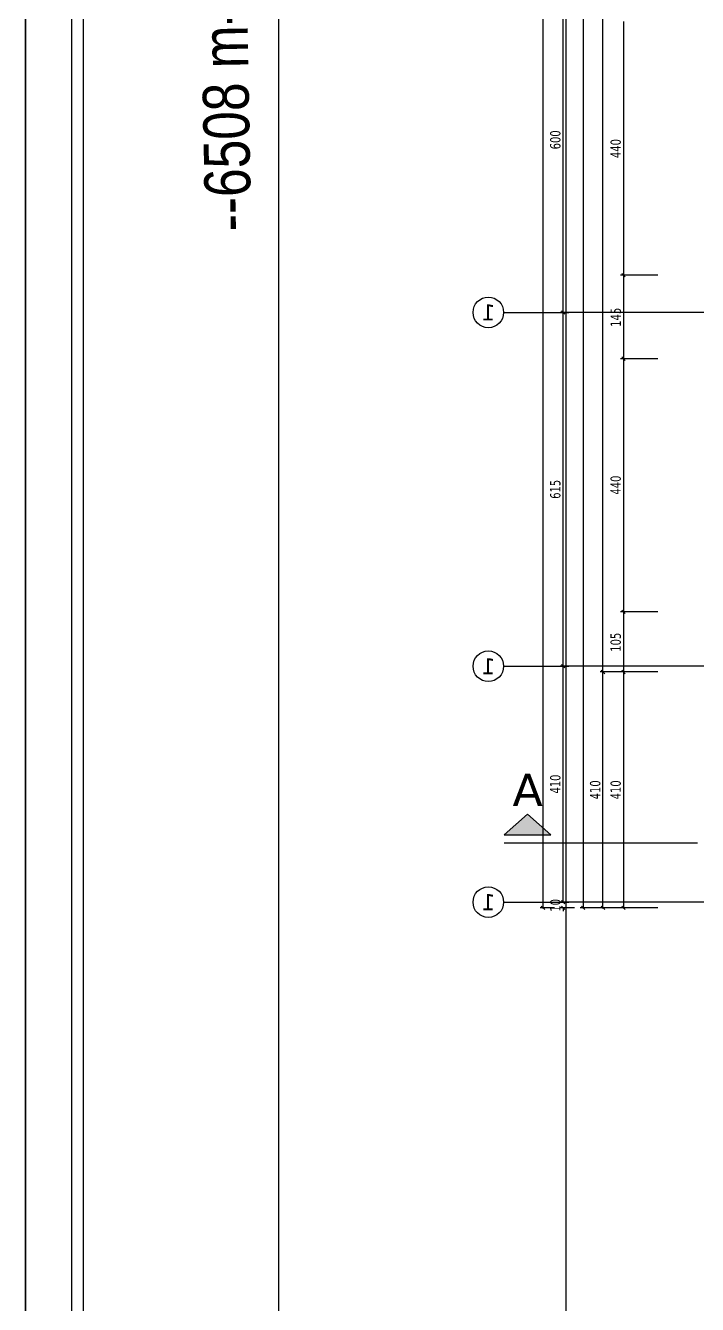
# Model space of a CAD drawing. Header units: millimetres. Extents: x 43168.9 to 43194.6, y -25545.1 to -25543.4.
# Drawn here: x 43174.8159 to 43175.0496, y -25544.6888 to -25544.2442 of the extents above; entities that cross this region are included whole.
import ezdxf
from ezdxf.enums import TextEntityAlignment as Align

# ---------------------------------------------------------------- set-up
doc = ezdxf.new("R2010")
doc.units = ezdxf.units.MM
doc.header["$LTSCALE"] = 200
doc.linetypes.add('DASHDOT', pattern=[1, 0.5, -0.25, 0, -0.25])
doc.linetypes.add('DASHDOT2', pattern=[0.5, 0.25, -0.125, 0, -0.125])
for name, color, linetype in [('aks_sgh', 5, 'DASHDOT2'), ('arsasiniri_sgh', 10, 'Continuous'), ('olcuaks_sgh', 41, 'Continuous'), ('olcudis_sgh', 185, 'Continuous'), ('pafta_sgh', 11, 'Continuous'), ('yapi-yaklasma_sgh', 41, 'DASHDOT'), ('yazi-mahal_sgh', 12, 'Continuous')]:
    doc.layers.add(name, color=color, linetype=linetype)
doc.styles.add('dim', font='VERDANA.TTF', dxfattribs={"width": 0.7})
doc.styles.add('text1', font='VERDANA.TTF')
doc.styles.add('text2', font='arial.ttf')

msp = doc.modelspace()

# ---------------------------------------------------------------- hatches: boundary and pattern name
msp.add_hatch(color=256).paths.add_polyline_path([(43174.98243, -25544.52557), (43174.99867, -25544.52557), (43174.99055, -25544.51829)])

# ---------------------------------------------------------------- linework, layer by layer
at = {"color": 0, "linetype": 'ByBlock', "lineweight": -2}
for p, q in [((43175.02328, -25544.3304), (43175.02448, -25544.3316)), ((43175.02448, -25544.3316), (43175.02328, -25544.3304)), ((43175.00348, -25544.34452), (43175.00228, -25544.34332)), ((43175.00228, -25544.34332), (43175.00348, -25544.34452)), ((43175.02328, -25544.3594), (43175.02448, -25544.3606)), ((43175.02448, -25544.3606), (43175.02328, -25544.3594)), ((43175.02328, -25544.4474), (43175.02448, -25544.4486)), ((43175.02448, -25544.4486), (43175.02328, -25544.4474)), ((43175.00348, -25544.46752), (43175.00228, -25544.46632)), ((43175.00228, -25544.46632), (43175.00348, -25544.46752)), ((43175.01736, -25544.46952), (43175.01616, -25544.46832)), ((43175.01616, -25544.46832), (43175.01736, -25544.46952)), ((43175.02328, -25544.46832), (43175.02448, -25544.46952)), ((43175.02448, -25544.46952), (43175.02328, -25544.46832)), ((43175.00228, -25544.54832), (43175.00348, -25544.54952)), ((43175.00228, -25544.54832), (43175.00348, -25544.54952)), ((43174.99528, -25544.55032), (43174.99648, -25544.55152)), ((43175.00348, -25544.55152), (43175.00228, -25544.55032)), ((43175.00928, -25544.55032), (43175.01048, -25544.55152)), ((43175.01616, -25544.55032), (43175.01736, -25544.55152)), ((43175.02328, -25544.55032), (43175.02448, -25544.55152))]:
    msp.add_line(p, q, dxfattribs=at)
for p, q in [((43174.9822, -25544.34392), (43175.00488, -25544.34392)), ((43174.9822, -25544.46692), (43175.00488, -25544.46692)), ((43174.99055, -25544.51829), (43174.98243, -25544.52557)), ((43174.99867, -25544.52557), (43174.99055, -25544.51829)), ((43174.98243, -25544.52557), (43174.99867, -25544.52557)), ((43174.9822, -25544.54892), (43175.00488, -25544.54892))]:
    msp.add_line(p, q)
at = {"linetype": 'DASHDOT'}
msp.add_line((43175.04963, -25544.52837), (43174.98243, -25544.52837), dxfattribs=at)
at = {"linetype": 'Continuous'}
for centre in [(43174.97688, -25544.34392), (43174.97688, -25544.46692), (43174.97688, -25544.54892)]:
    msp.add_circle(centre, 0.00532, dxfattribs=at)
at = {"layer": 'aks_sgh'}
for p, q in [((43175.80688, -25544.34392), (43175.00488, -25544.34392)), ((43175.80688, -25544.46692), (43175.00488, -25544.46692)), ((43175.80688, -25544.54892), (43175.00488, -25544.54892))]:
    msp.add_line(p, q, dxfattribs=at)
at = {"layer": 'arsasiniri_sgh', "color": 14}
msp.add_line((43174.904, -25544.89), (43174.904, -25543.58847), dxfattribs=at)
at = {"layer": 'olcuaks_sgh'}
for p, q in [((43174.99588, -25543.83767), (43174.99588, -25544.55117)), ((43175.00288, -25544.34417), (43175.00288, -25544.22367)), ((43175.00688, -25544.34392), (43175.00188, -25544.34392)), ((43175.00688, -25544.34392), (43175.00188, -25544.34392)), ((43175.00288, -25544.46717), (43175.00288, -25544.34367)), ((43175.00688, -25544.46692), (43175.00188, -25544.46692)), ((43175.00688, -25544.46692), (43175.00188, -25544.46692)), ((43175.00288, -25544.54917), (43175.00288, -25544.46667)), ((43175.00688, -25544.54892), (43175.00188, -25544.54892)), ((43175.00688, -25544.54892), (43175.00188, -25544.54892)), ((43175.00288, -25544.54892), (43175.00288, -25544.54772)), ((43174.99988, -25544.55092), (43174.99488, -25544.55092)), ((43175.00688, -25544.55092), (43175.00188, -25544.55092)), ((43175.00288, -25544.55092), (43175.00288, -25544.55212))]:
    msp.add_line(p, q, dxfattribs=at)
at = {"layer": 'olcudis_sgh'}
for p, q in [((43175.00988, -25543.80367), (43175.00988, -25544.55117)), ((43175.01676, -25544.46917), (43175.01676, -25543.86168)), ((43175.02388, -25544.24275), (43175.02388, -25544.33125)), ((43175.03588, -25544.331), (43175.02288, -25544.331)), ((43175.03588, -25544.331), (43175.02288, -25544.331)), ((43175.02388, -25544.33075), (43175.02388, -25544.36025)), ((43175.03588, -25544.36), (43175.02288, -25544.36)), ((43175.03588, -25544.36), (43175.02288, -25544.36)), ((43175.02388, -25544.35975), (43175.02388, -25544.44825)), ((43175.03588, -25544.448), (43175.02288, -25544.448)), ((43175.03588, -25544.448), (43175.02288, -25544.448)), ((43175.02388, -25544.44775), (43175.02388, -25544.46917)), ((43175.02876, -25544.46892), (43175.01576, -25544.46892)), ((43175.02876, -25544.46892), (43175.01576, -25544.46892)), ((43175.01676, -25544.55117), (43175.01676, -25544.46867)), ((43175.03588, -25544.46892), (43175.02288, -25544.46892)), ((43175.03588, -25544.46892), (43175.02288, -25544.46892)), ((43175.02388, -25544.46867), (43175.02388, -25544.55117)), ((43175.02188, -25544.55092), (43175.00888, -25544.55092)), ((43175.02876, -25544.55092), (43175.01576, -25544.55092)), ((43175.03588, -25544.55092), (43175.02288, -25544.55092))]:
    msp.add_line(p, q, dxfattribs=at)
at = {"layer": 'pafta_sgh'}
for p, q in [((43174.81588, -25543.51), (43174.81588, -25544.97)), ((43174.81588, -25544.97), (43174.81588, -25543.51)), ((43174.83188, -25543.526), (43174.83188, -25544.954)), ((43174.83588, -25543.53), (43174.83588, -25544.95))]:
    msp.add_line(p, q, dxfattribs=at)
at = {"layer": 'yapi-yaklasma_sgh'}
msp.add_line((43175.004, -25544.78759), (43175.004, -25543.79476), dxfattribs=at)
msp.add_line((43175.004, -25544.78759), (43175.004, -25543.79476), dxfattribs=at)

# ---------------------------------------------------------------- texts
at = {"linetype": 'Continuous', "style": 'text1', "text_generation_flag": 4}
for p in [(43174.97688, -25544.34392), (43174.97688, -25544.46692), (43174.97688, -25544.54892)]:
    msp.add_attdef('1', text='', height=0.0056, rotation=180, dxfattribs=at).set_placement(p, align=Align.MIDDLE)
at = {"linetype": 'Continuous', "style": 'text1'}
msp.add_attdef('A', text='A', height=0.0112, dxfattribs=at).set_placement((43174.99055, -25544.50989), align=Align.MIDDLE)
at = {"layer": 'olcuaks_sgh', "color": 2, "style": 'dim', "width": 0.7}
for s, p in [('600', (43175.00197, -25544.28723)), ('615', (43175.00197, -25544.40872)), ('410', (43175.00197, -25544.51118)), ('10', (43175.00197, -25544.55224))]:
    msp.add_text(s, height=0.0036, rotation=90, dxfattribs=at).set_placement(p)
at = {"layer": 'olcudis_sgh', "color": 2, "style": 'dim', "width": 0.7}
for s, p in [('440', (43175.02297, -25544.29025)), ('145', (43175.023, -25544.34891)), ('440', (43175.02297, -25544.40725)), ('105', (43175.02297, -25544.46188)), ('410', (43175.01585, -25544.51318)), ('410', (43175.02297, -25544.51318))]:
    msp.add_text(s, height=0.0036, rotation=90, dxfattribs=at).set_placement(p)
at = {"layer": 'yazi-mahal_sgh', "style": 'text2', "width": 0.8}
msp.add_text('--6508 m--', height=0.016, rotation=91.0003, dxfattribs=at).set_placement((43174.89436, -25544.31557))

doc.saveas('drawing.dxf')
